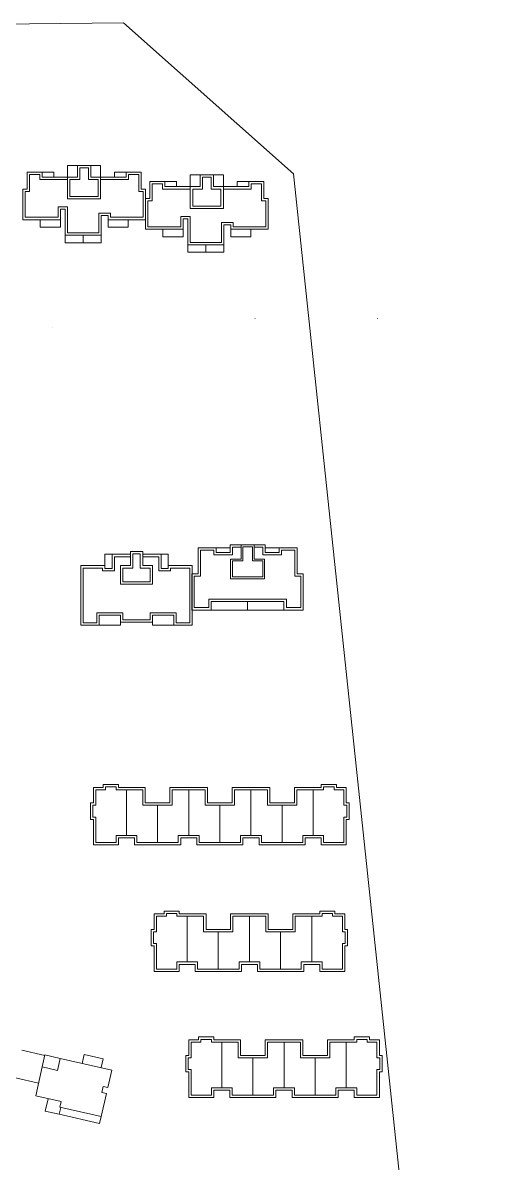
# Model space of a CAD drawing. Extents: x 109296 to 210174, y -14588 to 29909.
# Drawn here: x 116903 to 118081, y -5143 to -2244 of the extents above; entities that cross this region are included whole.
import ezdxf

# ---------------------------------------------------------------- set-up
doc = ezdxf.new("R2010")
doc.units = 0
doc.header["$LTSCALE"] = 1000
doc.header["$MEASUREMENT"] = 0
doc.layers.add('140', color=2, linetype='Continuous', lineweight=5)
doc.layers.add('DingDianTu', color=5, linetype='Continuous', lineweight=0)

# ---------------------------------------------------------------- blocks, each defined once
blk = doc.blocks.new('dafasfd')
at = {"layer": 'DingDianTu', "color": 7, "const_width": 100}
blk.add_lwpolyline([(36368038, 16363912), (36368954, 16361479), (36372042, 16362641), (36374261, 16356745), (36369114, 16354807), (36369537, 16353684), (36361113, 16350514), (36359352, 16355194), (36360288, 16355546), (36359830, 16356763), (36358894, 16356410), (36357556, 16359967)], close=True, dxfattribs=at)
for points in [[(36363546, 16362221), (36362876, 16363999), (36359039, 16362555), (36359708, 16360777)], [(36371734, 16355794), (36372686, 16353267), (36369878, 16352210), (36369350, 16353614)]]:
    blk.add_lwpolyline(points, dxfattribs=at)
at = {"layer": 'DingDianTu', "color": 7}
for points in [[(36369878, 16352210), (36361642, 16349110), (36361113, 16350514)], [(36368038, 16363912), (36371127, 16365074), (36372042, 16362641)]]:
    blk.add_lwpolyline(points, dxfattribs=at)
blk = doc.blocks.new('*E32')
at = {"layer": 'DingDianTu', "color": 7, "xscale": 0.001000002024510444, "yscale": 0.001000000163912773, "zscale": 0.001, "rotation": 339.3761177849276}
blk.add_blockref('dafasfd', (22613, -20413), dxfattribs=at)
blk = doc.blocks.new('*E31')
at = {"layer": 'DingDianTu', "color": 7, "xscale": 0.001000002024510444, "yscale": 0.001000000163912773, "zscale": 0.001, "rotation": 339.3761177849276}
blk.add_blockref('dafasfd', (22613, -20413), dxfattribs=at)
blk = doc.blocks.new('*E30')
at = {"layer": 'DingDianTu', "color": 7, "xscale": 0.001000002024510444, "yscale": 0.001000000163912773, "zscale": 0.001, "rotation": 339.3761177849276}
blk.add_blockref('dafasfd', (22613, -20413), dxfattribs=at)

msp = doc.modelspace()

# ---------------------------------------------------------------- linework, layer by layer
at = {"layer": '140', "color": 7}
for p, q in [((117158.6, -2243.9), (112605.5, -2298.8)), ((117591, -2628.2), (117158.6, -2243.9)), ((117016.8, -2636.5), (117016.8, -2606.5)), ((117016.8, -2606.5), (117042, -2606.5)), ((117042, -2636.5), (117042, -2606.5)), ((117042, -2606.5), (117075.6, -2606.5)), ((117075.6, -2606.5), (117075.6, -2636.5)), ((117075.6, -2606.5), (117100.8, -2606.5)), ((117100.8, -2606.5), (117100.8, -2636.5)), ((116913.6, -2623.3), (116952, -2623.3)), ((116913.6, -2666.5), (116913.6, -2623.3)), ((116919.6, -2672.5), (116919.6, -2629.3)), ((116919.6, -2629.3), (116946, -2629.3)), ((116946, -2629.3), (116946, -2642.5)), ((116952, -2623.3), (116952, -2636.5)), ((116952, -2623.3), (116982, -2623.3)), ((116952, -2636.5), (117042, -2636.5)), ((116982, -2623.3), (116982, -2636.5)), ((117016.8, -2636.5), (117016.8, -2691.7)), ((117069.6, -2612.5), (117048, -2612.5)), ((117048, -2612.5), (117048, -2642.5)), ((117069.6, -2642.5), (117069.6, -2612.5)), ((117075.6, -2636.5), (117165.6, -2636.5)), ((117100.8, -2691.7), (117100.8, -2636.5)), ((117135.6, -2636.5), (117135.6, -2623.3)), ((117135.6, -2623.3), (117165.6, -2623.3)), ((117165.6, -2636.5), (117165.6, -2623.3)), ((117165.6, -2623.3), (117204, -2623.3)), ((117171.6, -2642.5), (117171.6, -2629.3)), ((117171.6, -2629.3), (117198, -2629.3)), ((117198, -2629.3), (117198, -2672.5)), ((117204, -2623.3), (117204, -2666.5)), ((117328.8, -2660.5), (117328.8, -2630.5)), ((117328.8, -2630.5), (117354, -2630.5)), ((117354, -2660.5), (117354, -2630.5)), ((117354, -2630.5), (117387.6, -2630.5)), ((117381.6, -2636.5), (117360, -2636.5)), ((117360, -2636.5), (117360, -2666.5)), ((117381.6, -2666.5), (117381.6, -2636.5)), ((117387.6, -2630.5), (117387.6, -2660.5)), ((117387.6, -2630.5), (117412.8, -2630.5)), ((117412.8, -2630.5), (117412.8, -2660.5)), ((118081.2, -7253.3), (117591, -2628.2)), ((116902.8, -2744.5), (116902.8, -2666.5)), ((116902.8, -2666.5), (116913.6, -2666.5)), ((116946, -2642.5), (117016.8, -2642.5)), ((117022.8, -2642.5), (117022.8, -2685.7)), ((117048, -2642.5), (117022.8, -2642.5)), ((117094.8, -2642.5), (117069.6, -2642.5)), ((117094.8, -2685.7), (117094.8, -2642.5)), ((117100.8, -2642.5), (117171.6, -2642.5)), ((117204, -2666.5), (117214.8, -2666.5)), ((117214.8, -2666.5), (117214.8, -2744.5)), ((117225.6, -2647.3), (117264, -2647.3)), ((117225.6, -2690.5), (117225.6, -2647.3)), ((117231.6, -2696.5), (117231.6, -2653.3)), ((117231.6, -2653.3), (117258, -2653.3)), ((117258, -2653.3), (117258, -2666.5)), ((117258, -2666.5), (117328.8, -2666.5)), ((117264, -2647.3), (117264, -2660.5)), ((117264, -2647.3), (117294, -2647.3)), ((117264, -2660.5), (117354, -2660.5)), ((117294, -2647.3), (117294, -2660.5)), ((117328.8, -2660.5), (117328.8, -2715.7)), ((117334.8, -2666.5), (117334.8, -2709.7)), ((117360, -2666.5), (117334.8, -2666.5)), ((117406.8, -2666.5), (117381.6, -2666.5)), ((117387.6, -2660.5), (117477.6, -2660.5)), ((117406.8, -2709.7), (117406.8, -2666.5)), ((117412.8, -2715.7), (117412.8, -2660.5)), ((117412.8, -2666.5), (117483.6, -2666.5)), ((117447.6, -2660.5), (117447.6, -2647.3)), ((117447.6, -2647.3), (117477.6, -2647.3)), ((117477.6, -2660.5), (117477.6, -2647.3)), ((117477.6, -2647.3), (117516, -2647.3)), ((117483.6, -2666.5), (117483.6, -2653.3)), ((117483.6, -2653.3), (117510, -2653.3)), ((117510, -2653.3), (117510, -2696.5)), ((117516, -2647.3), (117516, -2690.5)), ((116908.8, -2738.5), (116908.8, -2672.5)), ((116908.8, -2672.5), (116919.6, -2672.5)), ((117016.8, -2691.7), (117100.8, -2691.7)), ((117022.8, -2685.7), (117094.8, -2685.7)), ((117198, -2672.5), (117208.8, -2672.5)), ((117208.8, -2672.5), (117208.8, -2738.5)), ((117214.8, -2768.5), (117214.8, -2690.5)), ((117214.8, -2690.5), (117225.6, -2690.5)), ((117516, -2690.5), (117526.8, -2690.5)), ((117526.8, -2690.5), (117526.8, -2768.5)), ((117016.8, -2712.1), (116992.8, -2712.1)), ((116992.8, -2712.1), (116992.8, -2738.5)), ((117010.8, -2718.1), (116998.8, -2718.1)), ((116998.8, -2718.1), (116998.8, -2744.5)), ((117010.8, -2784.1), (117010.8, -2718.1)), ((117016.8, -2778.1), (117016.8, -2712.1)), ((117220.8, -2762.5), (117220.8, -2696.5)), ((117220.8, -2696.5), (117231.6, -2696.5)), ((117328.8, -2715.7), (117412.8, -2715.7)), ((117334.8, -2709.7), (117406.8, -2709.7)), ((117510, -2696.5), (117520.8, -2696.5)), ((117520.8, -2696.5), (117520.8, -2762.5)), ((116998.8, -2744.5), (116902.8, -2744.5)), ((116992.8, -2738.5), (116908.8, -2738.5)), ((116947.2, -2744.5), (116947.2, -2763.7)), ((116998.8, -2763.7), (116998.8, -2744.5)), ((117126, -2727.7), (117096, -2727.7)), ((117096, -2727.7), (117096, -2778.1)), ((117120, -2733.7), (117102, -2733.7)), ((117102, -2733.7), (117102, -2784.1)), ((117120, -2744.5), (117120, -2733.7)), ((117214.8, -2744.5), (117120, -2744.5)), ((117120, -2763.7), (117120, -2744.5)), ((117126, -2738.5), (117126, -2727.7)), ((117208.8, -2738.5), (117126, -2738.5)), ((117170.4, -2744.5), (117170.4, -2763.7)), ((117328.8, -2736.1), (117304.8, -2736.1)), ((117304.8, -2736.1), (117304.8, -2762.5)), ((117322.8, -2742.1), (117310.8, -2742.1)), ((117310.8, -2742.1), (117310.8, -2768.5)), ((117322.8, -2808.1), (117322.8, -2742.1)), ((117328.8, -2802.1), (117328.8, -2736.1)), ((117438, -2751.7), (117408, -2751.7)), ((117408, -2751.7), (117408, -2802.1)), ((117438, -2762.5), (117438, -2751.7)), ((116947.2, -2763.7), (116998.8, -2763.7)), ((117096, -2778.1), (117016.8, -2778.1)), ((117170.4, -2763.7), (117120, -2763.7)), ((117310.8, -2768.5), (117214.8, -2768.5)), ((117304.8, -2762.5), (117220.8, -2762.5)), ((117259.2, -2768.5), (117259.2, -2787.7)), ((117310.8, -2787.7), (117310.8, -2768.5)), ((117432, -2757.7), (117414, -2757.7)), ((117414, -2757.7), (117414, -2808.1)), ((117432, -2768.5), (117432, -2757.7)), ((117526.8, -2768.5), (117432, -2768.5)), ((117432, -2787.7), (117432, -2768.5)), ((117520.8, -2762.5), (117438, -2762.5)), ((117482.4, -2768.5), (117482.4, -2787.7)), ((117102, -2784.1), (117010.8, -2784.1)), ((117010.8, -2803.3), (117010.8, -2784.1)), ((117102, -2803.3), (117010.8, -2803.3)), ((117056.4, -2784.1), (117056.4, -2803.3)), ((117102, -2784.1), (117102, -2803.3)), ((117259.2, -2787.7), (117310.8, -2787.7)), ((117414, -2808.1), (117322.8, -2808.1)), ((117322.8, -2827.3), (117322.8, -2808.1)), ((117408, -2802.1), (117328.8, -2802.1)), ((117368.4, -2808.1), (117368.4, -2827.3)), ((117414, -2808.1), (117414, -2827.3)), ((117482.4, -2787.7), (117432, -2787.7)), ((117414, -2827.3), (117322.8, -2827.3)), ((117207.7, -3588.1), (117176.5, -3588.1)), ((117176.5, -3588.1), (117176.5, -3595.3)), ((117201.7, -3594.1), (117182.5, -3594.1)), ((117182.5, -3594.1), (117182.5, -3595.3)), ((117201.7, -3630.1), (117201.7, -3594.1)), ((117207.7, -3595.3), (117207.7, -3588.1)), ((117207.7, -3624.1), (117207.7, -3588.1)), ((117348.6, -3644.5), (117348.6, -3578.5)), ((117348.6, -3578.5), (117394.2, -3578.5)), ((117354.6, -3650.5), (117354.6, -3584.5)), ((117354.6, -3584.5), (117388.2, -3584.5)), ((117388.2, -3584.5), (117388.2, -3596.5)), ((117391.8, -3578.5), (117394.2, -3578.5)), ((117394.2, -3578.5), (117394.2, -3590.5)), ((117394.2, -3578.5), (117430.2, -3578.5)), ((117394.2, -3590.5), (117430.2, -3590.5)), ((117430.2, -3590.5), (117430.2, -3571.3)), ((117430.2, -3571.3), (117519, -3571.3)), ((117436.2, -3596.5), (117436.2, -3577.3)), ((117436.2, -3577.3), (117457.8, -3577.3)), ((117457.8, -3571.3), (117457.8, -3607.3)), ((117462.6, -3576.1), (117462.6, -3612.1)), ((117486.6, -3576.1), (117462.6, -3576.1)), ((117486.6, -3612.1), (117486.6, -3576.1)), ((117491.4, -3607.3), (117491.4, -3571.3)), ((117491.4, -3577.3), (117513, -3577.3)), ((117513, -3577.3), (117513, -3596.5)), ((117519, -3571.3), (117519, -3590.5)), ((117555, -3578.5), (117519, -3578.5)), ((117519, -3590.5), (117555, -3590.5)), ((117555, -3590.5), (117555, -3578.5)), ((117555, -3578.5), (117600.6, -3578.5)), ((117561, -3596.5), (117561, -3584.5)), ((117561, -3584.5), (117594.6, -3584.5)), ((117594.6, -3584.5), (117594.6, -3650.5)), ((117600.6, -3578.5), (117600.6, -3644.5)), ((117090.1, -3624.1), (117050.5, -3624.1)), ((117050.5, -3624.1), (117050.5, -3775.3)), ((117111.7, -3624.1), (117090.1, -3624.1)), ((117111.7, -3624.1), (117111.7, -3595.3)), ((117111.7, -3595.3), (117129.7, -3595.3)), ((117111.7, -3631.3), (117111.7, -3624.1)), ((117176.5, -3595.3), (117129.7, -3595.3)), ((117129.7, -3595.3), (117129.7, -3631.3)), ((117176.5, -3601.3), (117135.7, -3601.3)), ((117135.7, -3601.3), (117135.7, -3637.3)), ((117176.5, -3624.1), (117151.3, -3624.1)), ((117151.3, -3624.1), (117151.3, -3670.9)), ((117176.5, -3595.3), (117176.5, -3624.1)), ((117182.5, -3595.3), (117182.5, -3630.1)), ((117254.5, -3595.3), (117207.7, -3595.3)), ((117248.5, -3601.3), (117207.7, -3601.3)), ((117232.9, -3624.1), (117207.7, -3624.1)), ((117232.9, -3670.9), (117232.9, -3624.1)), ((117248.5, -3637.3), (117248.5, -3601.3)), ((117254.5, -3631.3), (117254.5, -3595.3)), ((117272.5, -3595.3), (117254.5, -3595.3)), ((117272.5, -3624.1), (117272.5, -3595.3)), ((117294.1, -3624.1), (117272.5, -3624.1)), ((117272.5, -3624.1), (117272.5, -3631.3)), ((117333.7, -3624.1), (117294.1, -3624.1)), ((117333.7, -3775.3), (117333.7, -3624.1)), ((117388.2, -3596.5), (117436.2, -3596.5)), ((117457.8, -3607.3), (117431.4, -3607.3)), ((117431.4, -3607.3), (117431.4, -3657.7)), ((117462.6, -3612.1), (117436.2, -3612.1)), ((117436.2, -3612.1), (117436.2, -3652.9)), ((117513, -3612.1), (117486.6, -3612.1)), ((117517.8, -3607.3), (117491.4, -3607.3)), ((117513, -3596.5), (117561, -3596.5)), ((117513, -3652.9), (117513, -3612.1)), ((117517.8, -3657.7), (117517.8, -3607.3)), ((117090.1, -3630.1), (117056.5, -3630.1)), ((117056.5, -3630.1), (117056.5, -3769.3)), ((117105.7, -3630.1), (117090.1, -3630.1)), ((117105.7, -3637.3), (117105.7, -3630.1)), ((117135.7, -3637.3), (117105.7, -3637.3)), ((117129.7, -3631.3), (117111.7, -3631.3)), ((117182.5, -3630.1), (117157.3, -3630.1)), ((117157.3, -3630.1), (117157.3, -3664.9)), ((117226.9, -3630.1), (117201.7, -3630.1)), ((117226.9, -3664.9), (117226.9, -3630.1)), ((117278.5, -3637.3), (117248.5, -3637.3)), ((117272.5, -3631.3), (117254.5, -3631.3)), ((117294.1, -3630.1), (117278.5, -3630.1)), ((117278.5, -3630.1), (117278.5, -3637.3)), ((117327.7, -3630.1), (117294.1, -3630.1)), ((117327.7, -3769.3), (117327.7, -3630.1)), ((117333, -3736.9), (117333, -3644.5)), ((117333, -3644.5), (117348.6, -3644.5)), ((117339, -3730.9), (117339, -3650.5)), ((117339, -3650.5), (117354.6, -3650.5)), ((117436.2, -3652.9), (117513, -3652.9)), ((117594.6, -3650.5), (117610.2, -3650.5)), ((117600.6, -3644.5), (117616.2, -3644.5)), ((117610.2, -3650.5), (117610.2, -3730.9)), ((117616.2, -3644.5), (117616.2, -3736.9)), ((117151.3, -3670.9), (117232.9, -3670.9)), ((117157.3, -3664.9), (117226.9, -3664.9)), ((117431.4, -3656.5), (117431.4, -3657.7)), ((117431.4, -3657.7), (117517.8, -3657.7)), ((117516.6, -3657.7), (117517.8, -3657.7)), ((117474.6, -3709.3), (117376.2, -3709.3)), ((117376.2, -3709.3), (117376.2, -3730.9)), ((117573, -3709.3), (117474.6, -3709.3)), ((117573, -3730.9), (117573, -3709.3)), ((117382.2, -3736.9), (117333, -3736.9)), ((117376.2, -3730.9), (117339, -3730.9)), ((117474.6, -3715.3), (117382.2, -3715.3)), ((117382.2, -3715.3), (117382.2, -3736.9)), ((117474.6, -3736.9), (117382.2, -3736.9)), ((117567, -3715.3), (117474.6, -3715.3)), ((117474.6, -3715.3), (117474.6, -3736.9)), ((117474.6, -3736.9), (117567, -3736.9)), ((117567, -3736.9), (117567, -3715.3)), ((117616.2, -3736.9), (117567, -3736.9)), ((117610.2, -3730.9), (117573, -3730.9)), ((117091.3, -3769.3), (117091.3, -3744.1)), ((117091.3, -3744.1), (117157.3, -3744.1)), ((117097.3, -3775.3), (117097.3, -3750.1)), ((117097.3, -3750.1), (117151.3, -3750.1)), ((117151.3, -3750.1), (117151.3, -3768.1)), ((117151.3, -3768.1), (117192.1, -3768.1)), ((117151.3, -3775.3), (117151.3, -3768.1)), ((117157.3, -3744.1), (117157.3, -3762.1)), ((117157.3, -3762.1), (117192.1, -3762.1)), ((117192.1, -3762.1), (117226.9, -3762.1)), ((117192.1, -3768.1), (117232.9, -3768.1)), ((117226.9, -3762.1), (117226.9, -3744.1)), ((117226.9, -3744.1), (117292.9, -3744.1)), ((117232.9, -3768.1), (117232.9, -3750.1)), ((117232.9, -3750.1), (117286.9, -3750.1)), ((117232.9, -3775.3), (117232.9, -3768.1)), ((117286.9, -3750.1), (117286.9, -3775.3)), ((117292.9, -3744.1), (117292.9, -3769.3)), ((117050.5, -3775.3), (117097.3, -3775.3)), ((117056.5, -3769.3), (117091.3, -3769.3)), ((117097.3, -3775.3), (117151.3, -3775.3)), ((117286.9, -3775.3), (117232.9, -3775.3)), ((117286.9, -3775.3), (117333.7, -3775.3)), ((117292.9, -3769.3), (117327.7, -3769.3)), ((117082.3, -4227.4), (117082.3, -4187.8)), ((117082.3, -4187.8), (117107.5, -4187.8)), ((117088.3, -4233.4), (117088.3, -4193.8)), ((117088.3, -4193.8), (117113.5, -4193.8)), ((117107.5, -4187.8), (117107.5, -4180.6)), ((117107.5, -4180.6), (117145.9, -4180.6)), ((117113.5, -4193.8), (117113.5, -4186.6)), ((117113.5, -4186.6), (117139.9, -4186.6)), ((117139.9, -4186.6), (117139.9, -4193.8)), ((117139.9, -4193.8), (117208.3, -4193.8)), ((117145.9, -4180.6), (117145.9, -4187.8)), ((117145.9, -4187.8), (117214.3, -4187.8)), ((117166.3, -4310.2), (117166.3, -4193.8)), ((117208.3, -4193.8), (117208.3, -4233.4)), ((117214.3, -4187.8), (117214.3, -4227.4)), ((117276.7, -4227.4), (117276.7, -4187.8)), ((117276.7, -4187.8), (117372.7, -4187.8)), ((117282.7, -4233.4), (117282.7, -4193.8)), ((117282.7, -4193.8), (117366.7, -4193.8)), ((117324.7, -4310.2), (117324.7, -4193.8)), ((117324.7, -4310.2), (117324.7, -4193.8)), ((117366.7, -4193.8), (117366.7, -4233.4)), ((117372.7, -4187.8), (117372.7, -4227.4)), ((117435.1, -4227.4), (117435.1, -4187.8)), ((117435.1, -4187.8), (117531.1, -4187.8)), ((117441.1, -4233.4), (117441.1, -4193.8)), ((117441.1, -4193.8), (117525.1, -4193.8)), ((117483.1, -4310.2), (117483.1, -4193.8)), ((117483.1, -4310.2), (117483.1, -4193.8)), ((117483.1, -4310.2), (117483.1, -4193.8)), ((117483.1, -4310.2), (117483.1, -4193.8)), ((117525.1, -4193.8), (117525.1, -4233.4)), ((117531.1, -4187.8), (117531.1, -4227.4)), ((117593.5, -4227.4), (117593.5, -4187.8)), ((117593.5, -4187.8), (117661.9, -4187.8)), ((117599.5, -4233.4), (117599.5, -4193.8)), ((117599.5, -4193.8), (117667.9, -4193.8)), ((117641.5, -4310.2), (117641.5, -4193.8)), ((117661.9, -4187.8), (117661.9, -4180.6)), ((117661.9, -4180.6), (117700.3, -4180.6)), ((117667.9, -4193.8), (117667.9, -4186.6)), ((117667.9, -4186.6), (117694.3, -4186.6)), ((117694.3, -4186.6), (117694.3, -4193.8)), ((117694.3, -4193.8), (117719.5, -4193.8)), ((117700.3, -4180.6), (117700.3, -4187.8)), ((117700.3, -4187.8), (117725.5, -4187.8)), ((117719.5, -4193.8), (117719.5, -4233.4)), ((117725.5, -4187.8), (117725.5, -4227.4)), ((117075.1, -4269.4), (117075.1, -4227.4)), ((117075.1, -4227.4), (117082.3, -4227.4)), ((117214.3, -4227.4), (117276.7, -4227.4)), ((117372.7, -4227.4), (117435.1, -4227.4)), ((117531.1, -4227.4), (117593.5, -4227.4)), ((117725.5, -4227.4), (117732.7, -4227.4)), ((117732.7, -4227.4), (117732.7, -4269.4)), ((117081.1, -4263.4), (117081.1, -4233.4)), ((117081.1, -4233.4), (117088.3, -4233.4)), ((117208.3, -4233.4), (117282.7, -4233.4)), ((117245.5, -4233.4), (117245.5, -4328.2)), ((117245.5, -4233.4), (117245.5, -4328.2)), ((117366.7, -4233.4), (117441.1, -4233.4)), ((117403.9, -4233.4), (117403.9, -4328.2)), ((117403.9, -4233.4), (117403.9, -4328.2)), ((117403.9, -4233.4), (117403.9, -4328.2)), ((117403.9, -4233.4), (117403.9, -4328.2)), ((117525.1, -4233.4), (117599.5, -4233.4)), ((117562.3, -4233.4), (117562.3, -4328.2)), ((117562.3, -4233.4), (117562.3, -4328.2)), ((117562.3, -4233.4), (117562.3, -4328.2)), ((117562.3, -4233.4), (117562.3, -4328.2)), ((117719.5, -4233.4), (117726.7, -4233.4)), ((117726.7, -4233.4), (117726.7, -4263.4)), ((117082.3, -4269.4), (117075.1, -4269.4)), ((117088.3, -4263.4), (117081.1, -4263.4)), ((117082.3, -4334.2), (117082.3, -4269.4)), ((117088.3, -4328.2), (117088.3, -4263.4)), ((117726.7, -4263.4), (117719.5, -4263.4)), ((117719.5, -4263.4), (117719.5, -4328.2)), ((117732.7, -4269.4), (117725.5, -4269.4)), ((117725.5, -4269.4), (117725.5, -4334.2)), ((117192.7, -4310.2), (117139.9, -4310.2)), ((117139.9, -4310.2), (117139.9, -4328.2)), ((117186.7, -4316.2), (117145.9, -4316.2)), ((117145.9, -4316.2), (117145.9, -4334.2)), ((117186.7, -4334.2), (117186.7, -4316.2)), ((117192.7, -4328.2), (117192.7, -4310.2)), ((117351.1, -4310.2), (117298.3, -4310.2)), ((117298.3, -4310.2), (117298.3, -4325.2)), ((117345.1, -4316.2), (117304.3, -4316.2)), ((117304.3, -4316.2), (117304.3, -4334.2)), ((117345.1, -4334.2), (117345.1, -4316.2)), ((117351.1, -4328.2), (117351.1, -4310.2)), ((117509.5, -4310.2), (117456.7, -4310.2)), ((117456.7, -4310.2), (117456.7, -4328.2)), ((117503.5, -4316.2), (117462.7, -4316.2)), ((117462.7, -4316.2), (117462.7, -4334.2)), ((117503.5, -4334.2), (117503.5, -4316.2)), ((117509.5, -4325.2), (117509.5, -4310.2)), ((117667.9, -4310.2), (117615.1, -4310.2)), ((117615.1, -4310.2), (117615.1, -4328.2)), ((117661.9, -4316.2), (117621.1, -4316.2)), ((117621.1, -4316.2), (117621.1, -4334.2)), ((117661.9, -4334.2), (117661.9, -4316.2)), ((117667.9, -4328.2), (117667.9, -4310.2)), ((117145.9, -4334.2), (117082.3, -4334.2)), ((117139.9, -4328.2), (117088.3, -4328.2)), ((117245.5, -4334.2), (117186.7, -4334.2)), ((117298.3, -4328.2), (117192.7, -4328.2)), ((117304.3, -4334.2), (117245.5, -4334.2)), ((117298.3, -4325.2), (117298.3, -4328.2)), ((117462.7, -4334.2), (117345.1, -4334.2)), ((117397.9, -4328.2), (117351.1, -4328.2)), ((117456.7, -4328.2), (117397.9, -4328.2)), ((117621.1, -4334.2), (117503.5, -4334.2)), ((117509.5, -4328.2), (117509.5, -4325.2)), ((117615.1, -4328.2), (117509.5, -4328.2)), ((117725.5, -4334.2), (117661.9, -4334.2)), ((117719.5, -4328.2), (117667.9, -4328.2)), ((117236.7, -4549), (117236.7, -4509.4)), ((117236.7, -4509.4), (117261.9, -4509.4)), ((117242.7, -4555), (117242.7, -4515.4)), ((117242.7, -4515.4), (117267.9, -4515.4)), ((117261.9, -4509.4), (117261.9, -4502.2)), ((117261.9, -4502.2), (117300.3, -4502.2)), ((117267.9, -4515.4), (117267.9, -4508.2)), ((117267.9, -4508.2), (117294.3, -4508.2)), ((117294.3, -4508.2), (117294.3, -4515.4)), ((117294.3, -4515.4), (117362.7, -4515.4)), ((117300.3, -4502.2), (117300.3, -4509.4)), ((117300.3, -4509.4), (117368.7, -4509.4)), ((117320.7, -4631.8), (117320.7, -4515.4)), ((117362.7, -4515.4), (117362.7, -4555)), ((117368.7, -4509.4), (117368.7, -4549)), ((117431.1, -4549), (117431.1, -4509.4)), ((117431.1, -4509.4), (117527.1, -4509.4)), ((117437.1, -4555), (117437.1, -4515.4)), ((117437.1, -4515.4), (117479.1, -4515.4)), ((117479.1, -4631.8), (117479.1, -4515.4)), ((117479.1, -4631.8), (117479.1, -4515.4)), ((117479.1, -4631.8), (117479.1, -4515.4)), ((117479.1, -4631.8), (117479.1, -4515.4)), ((117521.1, -4515.4), (117479.1, -4515.4)), ((117521.1, -4555), (117521.1, -4515.4)), ((117527.1, -4509.4), (117527.1, -4549)), ((117589.5, -4549), (117589.5, -4509.4)), ((117589.5, -4509.4), (117657.9, -4509.4)), ((117663.9, -4515.4), (117595.5, -4515.4)), ((117595.5, -4515.4), (117595.5, -4555)), ((117637.5, -4631.8), (117637.5, -4515.4)), ((117657.9, -4509.4), (117657.9, -4502.2)), ((117657.9, -4502.2), (117696.3, -4502.2)), ((117690.3, -4508.2), (117663.9, -4508.2)), ((117663.9, -4508.2), (117663.9, -4515.4)), ((117690.3, -4515.4), (117690.3, -4508.2)), ((117715.5, -4515.4), (117690.3, -4515.4)), ((117696.3, -4502.2), (117696.3, -4509.4)), ((117696.3, -4509.4), (117721.5, -4509.4)), ((117715.5, -4555), (117715.5, -4515.4)), ((117721.5, -4509.4), (117721.5, -4549)), ((117229.5, -4591), (117229.5, -4549)), ((117229.5, -4549), (117236.7, -4549)), ((117368.7, -4549), (117431.1, -4549)), ((117527.1, -4549), (117589.5, -4549)), ((117721.5, -4549), (117728.7, -4549)), ((117728.7, -4549), (117728.7, -4591)), ((117235.5, -4585), (117235.5, -4555)), ((117235.5, -4555), (117242.7, -4555)), ((117362.7, -4555), (117437.1, -4555)), ((117399.9, -4555), (117399.9, -4649.8)), ((117399.9, -4555), (117399.9, -4649.8)), ((117595.5, -4555), (117521.1, -4555)), ((117558.3, -4555), (117558.3, -4649.8)), ((117558.3, -4555), (117558.3, -4649.8)), ((117722.7, -4555), (117715.5, -4555)), ((117722.7, -4585), (117722.7, -4555)), ((117236.7, -4591), (117229.5, -4591)), ((117242.7, -4585), (117235.5, -4585)), ((117236.7, -4655.8), (117236.7, -4591)), ((117242.7, -4649.8), (117242.7, -4585)), ((117715.5, -4649.8), (117715.5, -4585)), ((117715.5, -4585), (117722.7, -4585)), ((117728.7, -4591), (117721.5, -4591)), ((117721.5, -4591), (117721.5, -4655.8)), ((117347.1, -4631.8), (117294.3, -4631.8)), ((117294.3, -4631.8), (117294.3, -4649.8)), ((117341.1, -4637.8), (117300.3, -4637.8)), ((117300.3, -4637.8), (117300.3, -4655.8)), ((117341.1, -4655.8), (117341.1, -4637.8)), ((117347.1, -4649.8), (117347.1, -4631.8)), ((117479.1, -4631.8), (117452.7, -4631.8)), ((117452.7, -4631.8), (117452.7, -4646.8)), ((117499.5, -4637.8), (117458.7, -4637.8)), ((117458.7, -4637.8), (117458.7, -4655.8)), ((117479.1, -4631.8), (117505.5, -4631.8)), ((117499.5, -4655.8), (117499.5, -4637.8)), ((117505.5, -4631.8), (117505.5, -4646.8)), ((117611.1, -4649.8), (117611.1, -4631.8)), ((117611.1, -4631.8), (117663.9, -4631.8)), ((117657.9, -4637.8), (117617.1, -4637.8)), ((117617.1, -4637.8), (117617.1, -4655.8)), ((117657.9, -4655.8), (117657.9, -4637.8)), ((117663.9, -4631.8), (117663.9, -4649.8)), ((117300.3, -4655.8), (117236.7, -4655.8)), ((117294.3, -4649.8), (117242.7, -4649.8)), ((117399.9, -4655.8), (117341.1, -4655.8)), ((117452.7, -4649.8), (117347.1, -4649.8)), ((117458.7, -4655.8), (117399.9, -4655.8)), ((117452.7, -4646.8), (117452.7, -4649.8)), ((117617.1, -4655.8), (117499.5, -4655.8)), ((117505.5, -4646.8), (117505.5, -4649.8)), ((117505.5, -4649.8), (117611.1, -4649.8)), ((117721.5, -4655.8), (117657.9, -4655.8)), ((117663.9, -4649.8), (117715.5, -4649.8)), ((117324.7, -4869.3), (117324.7, -4829.7)), ((117324.7, -4829.7), (117349.9, -4829.7)), ((117330.7, -4875.3), (117330.7, -4835.7)), ((117330.7, -4835.7), (117355.9, -4835.7)), ((117349.9, -4829.7), (117349.9, -4822.5)), ((117349.9, -4822.5), (117388.3, -4822.5)), ((117355.9, -4835.7), (117355.9, -4828.5)), ((117355.9, -4828.5), (117382.3, -4828.5)), ((117382.3, -4828.5), (117382.3, -4835.7)), ((117382.3, -4835.7), (117450.7, -4835.7)), ((117388.3, -4822.5), (117388.3, -4829.7)), ((117388.3, -4829.7), (117456.7, -4829.7)), ((117408.7, -4952.1), (117408.7, -4835.7)), ((117450.7, -4835.7), (117450.7, -4875.3)), ((117456.7, -4829.7), (117456.7, -4869.3)), ((117519.1, -4869.3), (117519.1, -4829.7)), ((117519.1, -4829.7), (117615.1, -4829.7)), ((117525.1, -4875.3), (117525.1, -4835.7)), ((117525.1, -4835.7), (117567.1, -4835.7)), ((117567.1, -4952.1), (117567.1, -4835.7)), ((117567.1, -4952.1), (117567.1, -4835.7)), ((117567.1, -4952.1), (117567.1, -4835.7)), ((117567.1, -4952.1), (117567.1, -4835.7)), ((117609.1, -4835.7), (117567.1, -4835.7)), ((117609.1, -4875.3), (117609.1, -4835.7)), ((117615.1, -4829.7), (117615.1, -4869.3)), ((117677.5, -4869.3), (117677.5, -4829.7)), ((117677.5, -4829.7), (117745.9, -4829.7)), ((117751.9, -4835.7), (117683.5, -4835.7)), ((117683.5, -4835.7), (117683.5, -4875.3)), ((117725.5, -4952.1), (117725.5, -4835.7)), ((117745.9, -4829.7), (117745.9, -4822.5)), ((117745.9, -4822.5), (117784.3, -4822.5)), ((117778.3, -4828.5), (117751.9, -4828.5)), ((117751.9, -4828.5), (117751.9, -4835.7)), ((117778.3, -4835.7), (117778.3, -4828.5)), ((117803.5, -4835.7), (117778.3, -4835.7)), ((117784.3, -4822.5), (117784.3, -4829.7)), ((117784.3, -4829.7), (117809.5, -4829.7)), ((117803.5, -4875.3), (117803.5, -4835.7)), ((117809.5, -4829.7), (117809.5, -4869.3)), ((116958.9, -4869.3), (116900.3, -4856.1)), ((116959.1, -4868.2), (116952.3, -4898.6)), ((116997.8, -4876.9), (116959.1, -4868.2)), ((117053.9, -4889.6), (117059, -4867.3)), ((117059, -4867.3), (117107, -4878.1)), ((117317.5, -4911.3), (117317.5, -4869.3)), ((117317.5, -4869.3), (117324.7, -4869.3)), ((117456.7, -4869.3), (117519.1, -4869.3)), ((117615.1, -4869.3), (117677.5, -4869.3)), ((117809.5, -4869.3), (117816.7, -4869.3)), ((117816.7, -4869.3), (117816.7, -4911.3)), ((116952.3, -4898.6), (116935.6, -4972.3)), ((116990.9, -4907.3), (116952.3, -4898.6)), ((116997.8, -4876.9), (116990.9, -4907.3)), ((117128.9, -4906.5), (116997.8, -4876.9)), ((117107, -4878.1), (117101.9, -4900.4)), ((117323.5, -4905.3), (117323.5, -4875.3)), ((117323.5, -4875.3), (117330.7, -4875.3)), ((117450.7, -4875.3), (117525.1, -4875.3)), ((117487.9, -4875.3), (117487.9, -4970.1)), ((117487.9, -4875.3), (117487.9, -4970.1)), ((117683.5, -4875.3), (117609.1, -4875.3)), ((117646.3, -4875.3), (117646.3, -4970.1)), ((117646.3, -4875.3), (117646.3, -4970.1)), ((117810.7, -4875.3), (117803.5, -4875.3)), ((117810.7, -4905.3), (117810.7, -4875.3)), ((116943, -4939.6), (116884.5, -4926.4)), ((117118.8, -4950.9), (117128.9, -4906.5)), ((117324.7, -4911.3), (117317.5, -4911.3)), ((117330.7, -4905.3), (117323.5, -4905.3)), ((117324.7, -4976.1), (117324.7, -4911.3)), ((117330.7, -4970.1), (117330.7, -4905.3)), ((117803.5, -4970.1), (117803.5, -4905.3)), ((117803.5, -4905.3), (117810.7, -4905.3)), ((117816.7, -4911.3), (117809.5, -4911.3)), ((117809.5, -4911.3), (117809.5, -4976.1)), ((117103.7, -4963.5), (117107.1, -4948.3)), ((117107.1, -4948.3), (117118.8, -4950.9)), ((117435.1, -4952.1), (117382.3, -4952.1)), ((117382.3, -4952.1), (117382.3, -4970.1)), ((117435.1, -4970.1), (117435.1, -4952.1)), ((117567.1, -4952.1), (117540.7, -4952.1)), ((117540.7, -4952.1), (117540.7, -4967.1)), ((117567.1, -4952.1), (117593.5, -4952.1)), ((117593.5, -4952.1), (117593.5, -4967.1)), ((117699.1, -4970.1), (117699.1, -4952.1)), ((117699.1, -4952.1), (117751.9, -4952.1)), ((117751.9, -4952.1), (117751.9, -4970.1)), ((116935.6, -4972.3), (117000, -4986.9)), ((116967.2, -4979.5), (116960.1, -5011.1)), ((117000, -4986.9), (116996.8, -5000.9)), ((117102.2, -5024.7), (117115.4, -4966.2)), ((117115.4, -4966.2), (117103.7, -4963.5)), ((117388.3, -4976.1), (117324.7, -4976.1)), ((117382.3, -4970.1), (117330.7, -4970.1)), ((117429.1, -4958.1), (117388.3, -4958.1)), ((117388.3, -4958.1), (117388.3, -4976.1)), ((117429.1, -4976.1), (117429.1, -4958.1)), ((117487.9, -4976.1), (117429.1, -4976.1)), ((117540.7, -4970.1), (117435.1, -4970.1)), ((117546.7, -4976.1), (117487.9, -4976.1)), ((117540.7, -4967.1), (117540.7, -4970.1)), ((117587.5, -4958.1), (117546.7, -4958.1)), ((117546.7, -4958.1), (117546.7, -4976.1)), ((117587.5, -4976.1), (117587.5, -4958.1)), ((117705.1, -4976.1), (117587.5, -4976.1)), ((117593.5, -4967.1), (117593.5, -4970.1)), ((117593.5, -4970.1), (117699.1, -4970.1)), ((117745.9, -4958.1), (117705.1, -4958.1)), ((117705.1, -4958.1), (117705.1, -4976.1)), ((117745.9, -4976.1), (117745.9, -4958.1)), ((117809.5, -4976.1), (117745.9, -4976.1)), ((117751.9, -4970.1), (117803.5, -4970.1)), ((116960.1, -5011.1), (116995.2, -5019)), ((116995.2, -5019), (116999.2, -5001.4)), ((116996.8, -5000.9), (117102.2, -5024.7)), ((116995.2, -5019), (117098.2, -5042.2)), ((117098.2, -5042.2), (117102.2, -5024.7))]:
    msp.add_line(p, q, dxfattribs=at)

# ---------------------------------------------------------------- block references
at = {"layer": '140', "color": 7, "xscale": 0.01199999998789281, "yscale": 0.01200000001699664, "zscale": 0.012}
for name, p in [('*E31', (116744.4, -2780.5)), ('*E30', (117056.4, -2780.5)), ('*E32', (116230.6, -2802.5))]:
    msp.add_blockref(name, p, dxfattribs=at)

doc.saveas('drawing.dxf')
